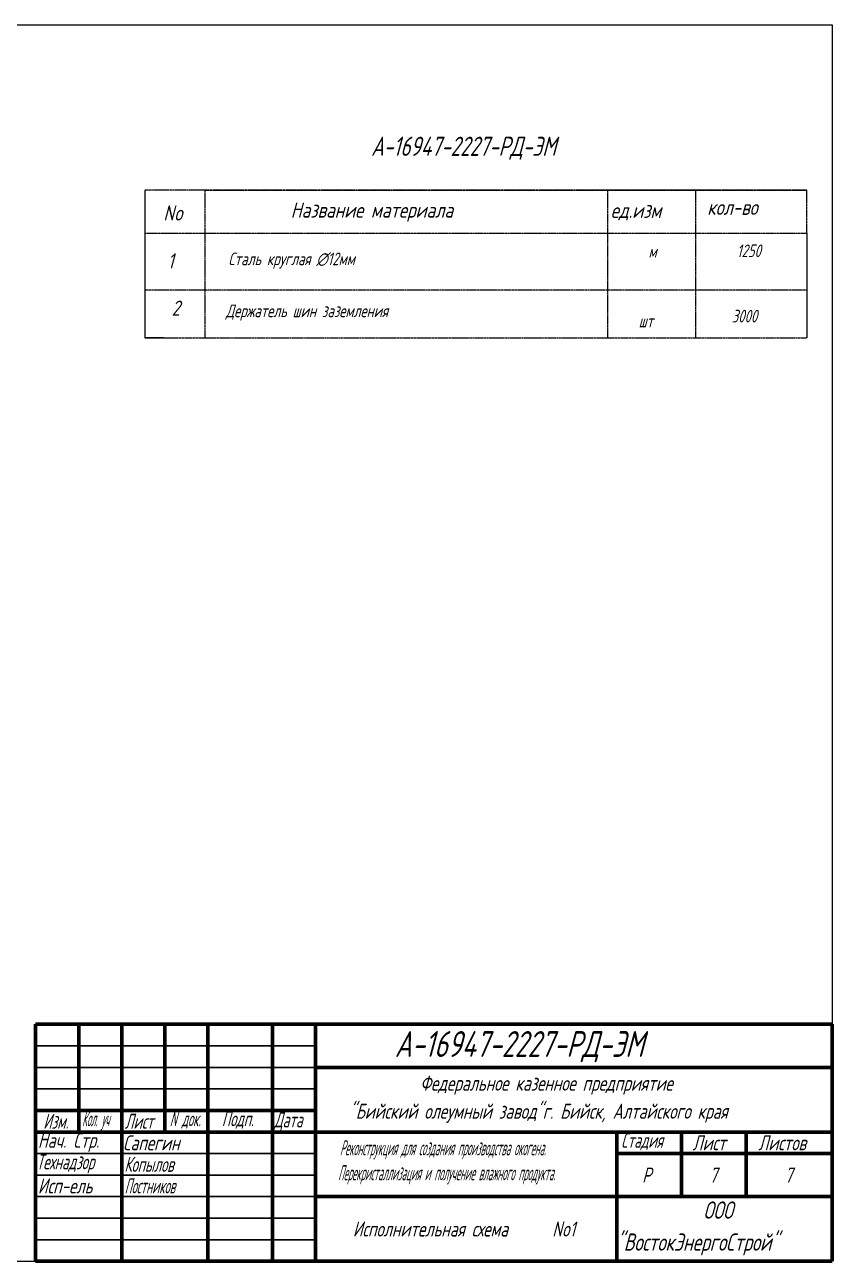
# Model space of a CAD drawing. Header units: millimetres. Extents: x -14296 to 10264, y -13087 to -5602.
# Drawn here: x -3433 to -3058, y -8110 to -7536 of the extents above; entities that cross this region are included whole.
import ezdxf
from ezdxf.enums import TextEntityAlignment as Align

# ---------------------------------------------------------------- set-up
doc = ezdxf.new("R2010")
doc.units = ezdxf.units.MM
for name, pattern in [('gost5', [7, 5, -2, 0]), ('K5LT_BASIC', [0]), ('PHANTOM2', [1.25, 0.625, -0.125, 0.125, -0.125, 0.125, -0.125])]:
    doc.linetypes.add(name, pattern=pattern)
for name, color, linetype, lineweight in [('КаБель контрольный (Вновь)', 142, 'gost5', 15), ('Рамка толстая', 7, 'Continuous', 15), ('Текст', 7, 'Continuous', 20), ('Штампы', 252, 'Continuous', 25), ('ЭлектрооБорудование (Вновь)', 160, 'Continuous', 15)]:
    doc.layers.add(name, color=color, linetype=linetype, lineweight=lineweight)
doc.styles.add('gost shx', font='gost.shx', dxfattribs={"oblique": 15})
doc.styles.add('Simplex', font='simplex.shx', dxfattribs={"width": 0.7, "oblique": 15})

msp = doc.modelspace()

# ---------------------------------------------------------------- linework, layer by layer
at = {"color": 18, "lineweight": 60, "true_color": 0x000000}
for p, q in [((-3428.2761, -7999.62438), (-3058.2761, -7999.62438)), ((-3428.2761, -7999.62438), (-3428.2761, -8109.62438)), ((-3408.2761, -7999.62438), (-3408.2761, -8049.62438)), ((-3388.2761, -7999.62438), (-3388.2761, -8109.62438)), ((-3368.2761, -7999.62438), (-3368.2761, -8049.62438)), ((-3348.2761, -7999.62438), (-3348.2761, -8109.62438)), ((-3318.2761, -7999.62438), (-3318.2761, -8109.62438)), ((-3298.2761, -7999.62438), (-3298.2761, -8109.62438)), ((-3058.2761, -7999.62438), (-3058.2761, -8109.62438)), ((-3298.2761, -8019.62438), (-3058.2761, -8019.62438)), ((-3428.2761, -8039.62438), (-3298.2761, -8039.62438)), ((-3428.2761, -8049.62438), (-3058.2761, -8049.62438)), ((-3158.2761, -8049.62438), (-3158.2761, -8109.62438)), ((-3128.2761, -8049.62438), (-3128.2761, -8079.62438)), ((-3098.2761, -8049.62438), (-3098.2761, -8079.62438)), ((-3158.2761, -8059.62438), (-3058.2761, -8059.62438)), ((-3298.2761, -8079.62438), (-3058.2761, -8079.62438)), ((-3428.2761, -8109.62438), (-3058.2761, -8109.62438))]:
    msp.add_line(p, q, dxfattribs=at)
at = {"color": 18, "lineweight": 25, "true_color": 0x000000}
for p, q in [((-3428.2761, -8009.62438), (-3298.2761, -8009.62438)), ((-3428.2761, -8019.62438), (-3298.2761, -8019.62438)), ((-3428.2761, -8029.62438), (-3298.2761, -8029.62438)), ((-3428.2761, -8059.62438), (-3298.2761, -8059.62438)), ((-3428.2761, -8069.62438), (-3298.2761, -8069.62438)), ((-3428.2761, -8079.62438), (-3298.2761, -8079.62438)), ((-3428.2761, -8089.62438), (-3298.2761, -8089.62438)), ((-3428.2761, -8099.62438), (-3298.2761, -8099.62438))]:
    msp.add_line(p, q, dxfattribs=at)
at = {"layer": 'КаБель контрольный (Вновь)', "color": 18, "linetype": 'PHANTOM2', "lineweight": 15, "true_color": 0x000000}
for p, q in [((-3349.69105, -7612.45031), (-3349.69105, -7680.97439)), ((-3121.6595, -7612.45031), (-3162.66809, -7612.45031)), ((-3162.66809, -7612.45031), (-3162.66809, -7680.97439)), ((-3121.6595, -7632.31227), (-3121.6595, -7612.45031)), ((-3070.05633, -7632.31227), (-3070.05633, -7612.45031)), ((-3121.6595, -7680.97439), (-3121.6595, -7632.31227))]:
    msp.add_line(p, q, dxfattribs=at)
at = {"layer": 'Рамка толстая', "color": 18, "true_color": 0x000000}
for p, q in [((-3848.2761, -7535.62438), (-3058.2761, -7535.62438)), ((-3058.2761, -7535.62438), (-3058.2761, -8109.62438)), ((-3848.2761, -8109.62438), (-3058.2761, -8109.62438))]:
    msp.add_line(p, q, dxfattribs=at)
at = {"layer": 'Штампы', "color": 18, "linetype": 'PHANTOM2', "lineweight": 15, "true_color": 0x000000}
for p, q in [((-3070.05633, -7612.45031), (-3377.59128, -7612.45031)), ((-3349.69105, -7612.45031), (-3070.05633, -7612.45031)), ((-3377.59128, -7632.31227), (-3070.05633, -7632.31227)), ((-3070.05633, -7632.31227), (-3070.05633, -7658.83452)), ((-3070.05633, -7658.83452), (-3377.59128, -7658.83452)), ((-3377.59128, -7658.83452), (-3377.59128, -7680.97439)), ((-3377.59128, -7680.97439), (-3070.05633, -7680.97439))]:
    msp.add_line(p, q, dxfattribs=at)
at = {"layer": 'ЭлектрооБорудование (Вновь)', "color": 18, "linetype": 'K5LT_BASIC', "lineweight": 15, "true_color": 0x000000}
for p, q in [((-3377.59128, -7612.45031), (-3377.59128, -7632.31227)), ((-3377.59128, -7612.45031), (-3377.59128, -7654.15022)), ((-3377.59128, -7612.45031), (-3377.59128, -7680.97439)), ((-3110.87121, -7612.45031), (-3151.14766, -7612.45031)), ((-3070.05633, -7632.31227), (-3070.05633, -7658.83452)), ((-3070.05633, -7654.15022), (-3070.05633, -7680.97439)), ((-3368.95504, -7680.97439), (-3377.59128, -7680.97439))]:
    msp.add_line(p, q, dxfattribs=at)

# ---------------------------------------------------------------- texts
at = {"color": 18, "lineweight": 35, "true_color": 0x000000, "style": 'Simplex', "oblique": 15, "width": 0.7}
msp.add_text('А-16947-2227-РД-ЭМ', height=8.9127346, dxfattribs=at).set_placement((-3229.53865, -7596.49846), align=Align.CENTER)
at = {"color": 18, "true_color": 0x000000, "style": 'Simplex', "oblique": 15}
for s, height, width, p in [('А-16947-2227-РД-ЭМ', 12, 0.7, (-3261.48379, -8014.76724)), ('Федеральное казенное предприятие', 7, 0.7, (-3249.70794, -8030.45771)), ('"Бийский олеумный завод"г. Бийск, Алтайского края', 7, 0.7, (-3282.53315, -8043.45771)), ('Изм.', 7, 0.6, (-3424.72076, -8048.12438)), ('Кол. уч', 7, 0.4, (-3406.76798, -8046.95771)), ('Лист', 7, 0.6, (-3386.85665, -8048.12438)), ('N', 7, 0.5, (-3366.01836, -8046.95771)), ('Подп.', 7, 0.6, (-3341.82076, -8046.95771)), ('Дата', 7, 0.6, (-3317.52268, -8047.45771)), ('док.', 7, 0.5, (-3360.45093, -8046.95771)), ('Нач. Стр.', 7, 0.7, (-3427.20943, -8056.95771)), ('Сапегин', 7, 0.7, (-3387.65601, -8058.12438)), ('Стадия', 7, 0.6, (-3156.3246, -8056.95771)), ('Лист', 7, 0.7, (-3123.19276, -8058.12438)), ('Листов', 7, 0.7, (-3092.65067, -8058.12438)), ('Реконструкция для создания производства окогена.', 7, 0.4, (-3286.96798, -8060.45771)), ('Технадзор', 7, 0.6, (-3427.8761, -8066.95771)), ('Копылов', 7, 0.6, (-3387.0761, -8068.12438)), ('Перекристаллизация и получение влажного продукта.', 7, 0.4, (-3287.8338, -8072.05428)), ('Р', 7, 0.7, (-3146.60195, -8073.12438)), ('7', 7, 0.7, (-3115.38059, -8073.12438)), ('7', 7, 0.7, (-3080.38059, -8073.12438)), ('Исп-ель', 7, 0.7, (-3427.20943, -8078.12438)), ('Постников', 7, 0.5, (-3386.94276, -8078.12438)), ('ООО', 8, 0.7, (-3118.14789, -8089.86247)), ('Исполнительная схема ', 7, 0.7, (-3280.94788, -8098.1387)), ('No1', 7, 0.7, (-3188.31455, -8098.1387)), ('"ВостокЭнергоСтрой"', 8, 0.7, (-3158.47073, -8104.71962))]:
    msp.add_text(s, height=height, dxfattribs=dict(at, width=width)).set_placement(p)
at = {"layer": 'Текст', "color": 18, "true_color": 0x000000, "char_height": 5.8684743, "attachment_point": 1, "style": 'Simplex'}
for s, width, heights, insert in [('\\pi8.8437;м', 20, [3.5], (-3152.50062, -7637.94647)), ('\\pi3.10383;1250', 20, [0], (-3105.68338, -7637.63779)), ('{\\Q15;Сталь круглая ∅12мм}', 129, [0], (-3338.75365, -7641.37696)), ('{\\Q15;Держатель шин заземления}', 129, [0], (-3339.94034, -7665.50594)), ('\\pi2.37331;3000', 20, [3.5], (-3107.35827, -7667.95824)), ('\\pi7.0965;шт', 20, [0], (-3155.29207, -7670.22307))]:
    msp.add_mtext_dynamic_manual_height_columns(s, width=width, gutter_width=12.5, heights=heights, dxfattribs=dict(at, insert=insert))
at = {"layer": 'ЭлектрооБорудование (Вновь)', "color": 18, "linetype": 'PHANTOM2', "lineweight": 15, "true_color": 0x000000, "style": 'gost shx', "oblique": 15}
for s, height, p in [('No', 7.05371, (-3368.95461, -7626.50905)), ('Название материала', 7.0537095, (-3309.7923, -7625.18019)), ('ед.изм', 7.05371, (-3161.15408, -7625.33057)), ('кол-во', 7.05371, (-3116.34728, -7623.90236)), ('1', 7.05371, (-3366.98442, -7648.73947)), ('2', 7.05371, (-3365.1549, -7670.70959))]:
    msp.add_text(s, height=height, dxfattribs=at).set_placement(p)

doc.saveas('drawing.dxf')
